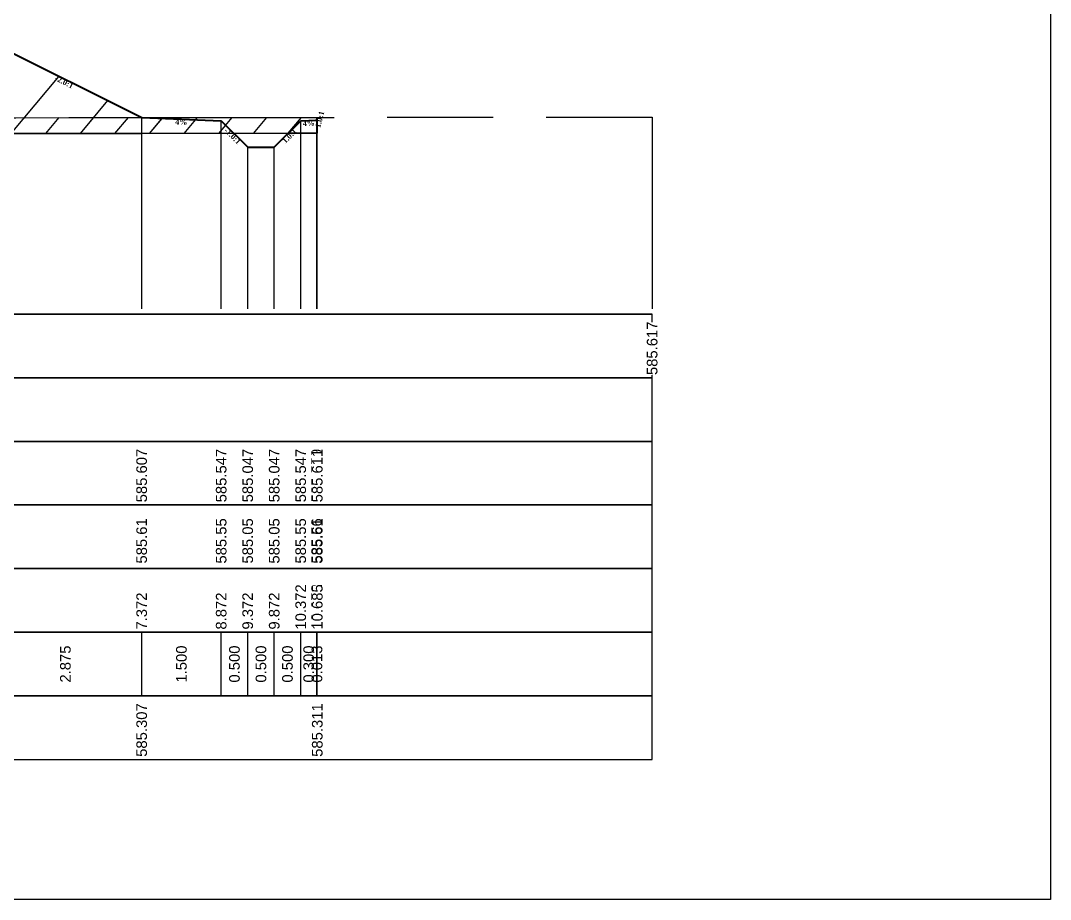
# Model space of a CAD drawing. Header units: millimetres. Extents: x 2762 to 3076, y 916 to 3305.
# Drawn here: x 2979.79 to 2999.21, y 1493.65 to 1510.22 of the extents above; entities that cross this region are included whole.
import ezdxf

# ---------------------------------------------------------------- set-up
doc = ezdxf.new("R2010")
doc.units = ezdxf.units.MM
doc.header["$LTSCALE"] = 2
doc.linetypes.add('CACHE', pattern=[9.525, 6.35, -3.175])
doc.linetypes.add('DASHED', pattern=[0.75, 0.5, -0.25])
doc.layers.add('C-ROAD-CORR', color=5, linetype='Continuous')
doc.layers.add('C-ROAD-SCTN', color=7, linetype='Continuous')
doc.styles.add('C3D_Etiquette', font='romans.shx')
doc.styles.add('C3D_Profil_Travers', font='romans.shx')

msp = doc.modelspace()

# ---------------------------------------------------------------- hatches: boundary and pattern name
at = {"linetype": 'Continuous', "lineweight": -3}
h = msp.add_hatch(dxfattribs=at)
h.set_pattern_fill('_U', color=3, angle=50, style=0, pattern_type=0)
h.set_pattern_definition([(50, (2984.8392, 1508.0938), (-0.766044, 0.642788), [])])
h.paths.add_polyline_path([(2984.839, 1508.094), (2985.077, 1508.331), (2985.377, 1508.343), (2985.389, 1508.394), (2985.389, 1508.094)])
h.paths.add_polyline_path([(2964.667, 1508.106), (2964.903, 1508.342), (2966.403, 1508.402), (2968.808, 1509.605), (2976.805, 1509.925), (2979.201, 1509.829), (2982.077, 1508.391), (2983.577, 1508.331), (2983.815, 1508.093), (2974.705, 1508.084), (2974.693, 1508.084)])
h.paths.add_polyline_path([(2963.089, 1508.11), (2963.089, 1508.41), (2963.103, 1508.354), (2963.403, 1508.342), (2963.637, 1508.109)])
h = msp.add_hatch(dxfattribs=at)
h.set_pattern_fill('_U', color=150, scale=0.5, angle=50, style=0, pattern_type=0)
h.set_pattern_definition([(50, (2984.83916, 1508.09384), (-0.383022, 0.321394), [])])
h.paths.add_polyline_path([(2984.839, 1508.094), (2985.077, 1508.331), (2985.377, 1508.343), (2985.389, 1508.394), (2985.389, 1508.094)])
h.paths.add_polyline_path([(2982.077, 1508.391), (2985.389, 1508.394), (2985.377, 1508.343), (2985.077, 1508.331), (2984.839, 1508.094), (2983.815, 1508.093), (2983.577, 1508.331)])
h.paths.add_polyline_path([(2964.667, 1508.106), (2964.903, 1508.342), (2966.403, 1508.402), (2974.693, 1508.384), (2974.705, 1508.384), (2982.077, 1508.391), (2983.577, 1508.331), (2983.815, 1508.093), (2974.705, 1508.084), (2974.693, 1508.084)])
h.paths.add_polyline_path([(2963.089, 1508.41), (2966.403, 1508.402), (2964.903, 1508.342), (2964.667, 1508.106), (2963.637, 1508.109), (2963.403, 1508.342), (2963.103, 1508.354)])
h.paths.add_polyline_path([(2963.089, 1508.11), (2963.089, 1508.41), (2963.103, 1508.354), (2963.403, 1508.342), (2963.637, 1508.109)])
h = msp.add_hatch(dxfattribs=at)
h.set_pattern_fill('_U', color=1, angle=50, style=0, pattern_type=0)
h.set_pattern_definition([(50, (2983.8148, 1508.0929), (-0.766044, 0.64279), [])])
h.paths.add_polyline_path([(2983.815, 1508.093), (2984.839, 1508.094), (2984.577, 1507.831), (2984.077, 1507.831)])
h.paths.add_polyline_path([(2963.637, 1508.109), (2964.667, 1508.106), (2964.403, 1507.842), (2963.903, 1507.842)])

# ---------------------------------------------------------------- linework, layer by layer
at = {"color": 253, "linetype": 'Continuous', "lineweight": -3}
for p, q in [((2979.201, 1509.829), (2982.077, 1508.391)), ((2974.705, 1508.384), (2982.077, 1508.391)), ((2982.077, 1508.391), (2985.389, 1508.394)), ((2983.577, 1508.331), (2982.077, 1508.391)), ((2982.077, 1508.391), (2983.577, 1508.331)), ((2982.077, 1508.391), (2983.577, 1508.331)), ((2983.815, 1508.093), (2983.577, 1508.331)), ((2983.577, 1508.331), (2983.815, 1508.093)), ((2983.577, 1508.331), (2983.815, 1508.093)), ((2984.839, 1508.094), (2985.077, 1508.331)), ((2985.077, 1508.331), (2984.839, 1508.094)), ((2984.839, 1508.094), (2985.077, 1508.331)), ((2985.077, 1508.331), (2985.377, 1508.343)), ((2985.377, 1508.343), (2985.077, 1508.331)), ((2985.077, 1508.331), (2985.377, 1508.343)), ((2985.377, 1508.343), (2985.389, 1508.394)), ((2985.389, 1508.394), (2985.377, 1508.343)), ((2985.377, 1508.343), (2985.389, 1508.394)), ((2985.389, 1508.394), (2985.389, 1508.094)), ((2985.389, 1508.394), (2985.389, 1508.094)), ((2983.815, 1508.093), (2974.705, 1508.084)), ((2983.815, 1508.093), (2974.705, 1508.084)), ((2984.839, 1508.094), (2983.815, 1508.093)), ((2983.815, 1508.093), (2984.839, 1508.094)), ((2984.077, 1507.831), (2983.815, 1508.093)), ((2984.839, 1508.094), (2984.577, 1507.831)), ((2985.389, 1508.094), (2984.839, 1508.094)), ((2985.389, 1508.094), (2984.839, 1508.094)), ((2984.577, 1507.831), (2984.077, 1507.831))]:
    msp.add_line(p, q, dxfattribs=at)
at = {"color": 105, "linetype": 'DASHED', "lineweight": -3, "ltscale": 2}
msp.add_line((2974.705, 1508.384), (2991.705, 1508.4), dxfattribs=at)
at = {"color": 8, "linetype": 'CACHE', "lineweight": -3}
for p, q in [((2982.077, 1504.784), (2982.077, 1508.391)), ((2983.577, 1504.784), (2983.577, 1508.331)), ((2985.077, 1504.784), (2985.077, 1508.331)), ((2985.377, 1504.784), (2985.377, 1508.343)), ((2985.389, 1504.784), (2985.389, 1508.394)), ((2984.077, 1504.784), (2984.077, 1507.831)), ((2984.577, 1504.784), (2984.577, 1507.831))]:
    msp.add_line(p, q, dxfattribs=at)
at = {"color": 98, "linetype": 'CACHE', "lineweight": -3}
msp.add_line((2991.705, 1508.4), (2991.705, 1504.784), dxfattribs=at)
at = {"color": 6, "linetype": 'Continuous', "lineweight": -3}
for p, q in [((2975.181, 1508.085), (2982.077, 1508.091)), ((2982.077, 1508.091), (2985.389, 1508.094))]:
    msp.add_line(p, q, dxfattribs=at)
at = {"color": 7, "linetype": 'Continuous', "lineweight": -3}
for p, q in [((2957.704, 1504.684), (2991.706, 1504.684)), ((2982.077, 1497.484), (2982.077, 1498.684)), ((2982.077, 1497.484), (2982.077, 1498.684)), ((2983.577, 1497.484), (2983.577, 1498.684)), ((2983.577, 1497.484), (2983.577, 1498.684)), ((2984.077, 1497.484), (2984.077, 1498.684)), ((2984.077, 1497.484), (2984.077, 1498.684)), ((2984.577, 1497.484), (2984.577, 1498.684)), ((2984.577, 1497.484), (2984.577, 1498.684)), ((2985.077, 1497.484), (2985.077, 1498.684)), ((2985.077, 1497.484), (2985.077, 1498.684)), ((2985.377, 1497.484), (2985.377, 1498.684)), ((2985.377, 1497.484), (2985.377, 1498.684)), ((2985.389, 1497.484), (2985.389, 1498.684))]:
    msp.add_line(p, q, dxfattribs=at)
for points in [[(2957.704, 1503.484), (2991.706, 1503.484), (2991.706, 1504.684), (2957.704, 1504.684)], [(2957.704, 1502.284), (2991.706, 1502.284), (2991.706, 1503.484), (2957.704, 1503.484)], [(2957.704, 1501.084), (2991.706, 1501.084), (2991.706, 1502.284), (2957.704, 1502.284)], [(2957.704, 1499.884), (2991.706, 1499.884), (2991.706, 1501.084), (2957.704, 1501.084)], [(2957.704, 1498.684), (2991.706, 1498.684), (2991.706, 1499.884), (2957.704, 1499.884)], [(2957.704, 1497.484), (2991.706, 1497.484), (2991.706, 1498.684), (2957.704, 1498.684)], [(2957.704, 1496.284), (2991.706, 1496.284), (2991.706, 1497.484), (2957.704, 1497.484)]]:
    msp.add_3dface(points, dxfattribs=at)
at = {"layer": 'C-ROAD-CORR', "color": 1, "linetype": 'Continuous', "lineweight": 40}
for p, q in [((2979.201, 1509.829), (2982.077, 1508.391)), ((2982.077, 1508.391), (2983.577, 1508.331)), ((2983.577, 1508.331), (2984.077, 1507.831)), ((2984.577, 1507.831), (2985.077, 1508.331)), ((2985.077, 1508.331), (2985.377, 1508.343)), ((2985.377, 1508.343), (2985.389, 1508.394)), ((2984.077, 1507.831), (2984.577, 1507.831))]:
    msp.add_line(p, q, dxfattribs=at)
at = {"layer": 'C-ROAD-CORR', "color": 1, "linetype": 'Continuous', "lineweight": -3}
for p, q in [((2983.577, 1508.331), (2984.077, 1507.831)), ((2984.577, 1507.831), (2985.077, 1508.331))]:
    msp.add_line(p, q, dxfattribs=at)
at = {"layer": 'C-ROAD-SCTN', "color": 154, "linetype": 'Continuous', "lineweight": -3}
for p, q in [((2979.201, 1509.829), (2982.077, 1508.391)), ((2982.077, 1508.391), (2983.577, 1508.331)), ((2983.577, 1508.331), (2984.077, 1507.831)), ((2984.577, 1507.831), (2985.077, 1508.331)), ((2985.077, 1508.331), (2985.377, 1508.343)), ((2985.377, 1508.343), (2985.389, 1508.394)), ((2984.077, 1507.831), (2984.577, 1507.831))]:
    msp.add_line(p, q, dxfattribs=at)
at = {"layer": 'C-ROAD-SCTN', "color": 1, "linetype": 'Continuous', "lineweight": -3}
for p, q in [((2979.201, 1509.829), (2982.077, 1508.391)), ((2982.077, 1508.391), (2983.577, 1508.331)), ((2983.577, 1508.331), (2984.077, 1507.831)), ((2984.577, 1507.831), (2985.077, 1508.331)), ((2985.077, 1508.331), (2985.377, 1508.343)), ((2985.377, 1508.343), (2985.389, 1508.394)), ((2984.077, 1507.831), (2984.577, 1507.831))]:
    msp.add_line(p, q, dxfattribs=at)

# ---------------------------------------------------------------- texts
at = {"color": 7, "linetype": 'Continuous', "lineweight": -3, "char_height": 0.1, "attachment_point": 2, "style": 'C3D_Etiquette'}
for s, insert, width, rotation in [('{\\fTimes New Roman|b1|i0|c0|p18;-2.0:1}', (2980.637, 1509.106), 0.34598, 333.4349), ('{\\fTimes New Roman|b1|i0|c0|p18;4%}', (2982.826, 1508.357), 0.42071, 357.7094), ('{\\fTimes New Roman|b1|i0|c0|p18;4%}', (2985.227, 1508.333), 0.37094, 2.2906), ('{\\fTimes New Roman|b1|i0|c0|p18;1.0:1}', (2985.387, 1508.368), 0.29446, 75.9638), ('{\\fTimes New Roman|b1|i0|c0|p18;-1.0:1}', (2983.824, 1508.078), 0.34598, 315), ('{\\fTimes New Roman|b1|i0|c0|p18;1.0:1}', (2984.829, 1508.078), 0.29001, 45)]:
    msp.add_mtext(s, dxfattribs=dict(at, insert=insert, width=width, rotation=rotation))
at = {"color": 7, "linetype": 'Continuous', "lineweight": -3, "char_height": 0.2, "rotation": 90, "style": 'C3D_Profil_Travers'}
for s, insert, attachment_point in [('{\\fArial|b0|i0|c0|p34;585.61}', (2982.077, 1499.979), 4), ('{\\fArial|b0|i0|c0|p34;585.55}', (2983.577, 1499.979), 4), ('{\\fArial|b0|i0|c0|p34;585.05}', (2984.077, 1499.979), 4), ('{\\fArial|b0|i0|c0|p34;585.05}', (2984.577, 1499.979), 4), ('{\\fArial|b0|i0|c0|p34;585.55}', (2985.077, 1499.979), 4), ('{\\fArial|b0|i0|c0|p34;585.56}', (2985.377, 1499.979), 4), ('{\\fArial|b0|i0|c0|p34;585.61}', (2985.389, 1499.979), 4), ('{\\fArial|b0|i0|c0|p34;2.875}', (2980.639, 1498.084), 5), ('{\\fArial|b0|i0|c0|p34;1.500}', (2982.827, 1498.084), 5), ('{\\fArial|b0|i0|c0|p34;0.500}', (2983.827, 1498.084), 5), ('{\\fArial|b0|i0|c0|p34;0.500}', (2984.327, 1498.084), 5), ('{\\fArial|b0|i0|c0|p34;0.500}', (2984.827, 1498.084), 5), ('{\\fArial|b0|i0|c0|p34;0.300}', (2985.227, 1498.084), 5), ('{\\fArial|b0|i0|c0|p34;0.013}', (2985.383, 1498.084), 5)]:
    msp.add_mtext(s, dxfattribs=dict(at, insert=insert, attachment_point=attachment_point))

# ---------------------------------------------------------------- next in the draw order: texts
at = {"color": 7, "linetype": 'Continuous', "lineweight": -3, "char_height": 0.2, "attachment_point": 4, "rotation": 90, "style": 'C3D_Profil_Travers', "bg_fill": 3, "box_fill_scale": 1.000375, "bg_fill_color": 256, "bg_fill_true_color": 13158600, "bg_fill_transparency": 0}
for s, insert, width in [('{\\fArial|b0|i0|c0|p34;585.617}', (2991.705, 1503.534), 0.99553), ('{\\fArial|b0|i0|c0|p34;585.607}', (2982.077, 1501.134), 0.99553), ('{\\fArial|b0|i0|c0|p34;585.547}', (2983.577, 1501.134), 0.99553), ('{\\fArial|b0|i0|c0|p34;585.047}', (2984.077, 1501.134), 0.99553), ('{\\fArial|b0|i0|c0|p34;585.047}', (2984.577, 1501.134), 0.99553), ('{\\fArial|b0|i0|c0|p34;585.547}', (2985.077, 1501.134), 0.99553), ('{\\fArial|b0|i0|c0|p34;\\C256;7.372}', (2982.077, 1498.734), 0.67793), ('{\\fArial|b0|i0|c0|p34;\\C256;8.872}', (2983.577, 1498.734), 0.67986), ('{\\fArial|b0|i0|c0|p34;\\C256;9.372}', (2984.077, 1498.734), 0.67958), ('{\\fArial|b0|i0|c0|p34;\\C256;9.872}', (2984.577, 1498.734), 0.67958), ('{\\fArial|b0|i0|c0|p34;\\C256;10.372}', (2985.077, 1498.734), 0.81751), ('{\\fArial|b0|i0|c0|p34;585.307}', (2982.077, 1496.334), 0.99553), ('{\\fArial|b0|i0|c0|p34;585.311}', (2985.389, 1496.334), 0.95654)]:
    msp.add_mtext(s, dxfattribs=dict(at, insert=insert, width=width))

# ---------------------------------------------------------------- next in the draw order: texts
for s, insert, width in [('{\\fArial|b0|i0|c0|p34;585.559}', (2985.377, 1501.134), 0.99595), ('{\\fArial|b0|i0|c0|p34;\\C256;10.672}', (2985.377, 1498.734), 0.81751)]:
    msp.add_mtext(s, dxfattribs=dict(at, insert=insert, width=width))

# ---------------------------------------------------------------- next in the draw order: texts
for s, insert, width in [('{\\fArial|b0|i0|c0|p34;585.611}', (2985.389, 1501.134), 0.95654), ('{\\fArial|b0|i0|c0|p34;\\C256;10.685}', (2985.389, 1498.734), 0.82109)]:
    msp.add_mtext(s, dxfattribs=dict(at, insert=insert, width=width))

# ---------------------------------------------------------------- next in the draw order: linework, layer by layer
msp.add_lwpolyline([(2950.215, 1523.145), (2999.215, 1523.145), (2999.215, 1493.645), (2950.215, 1493.645)], close=True)

doc.saveas('drawing.dxf')
